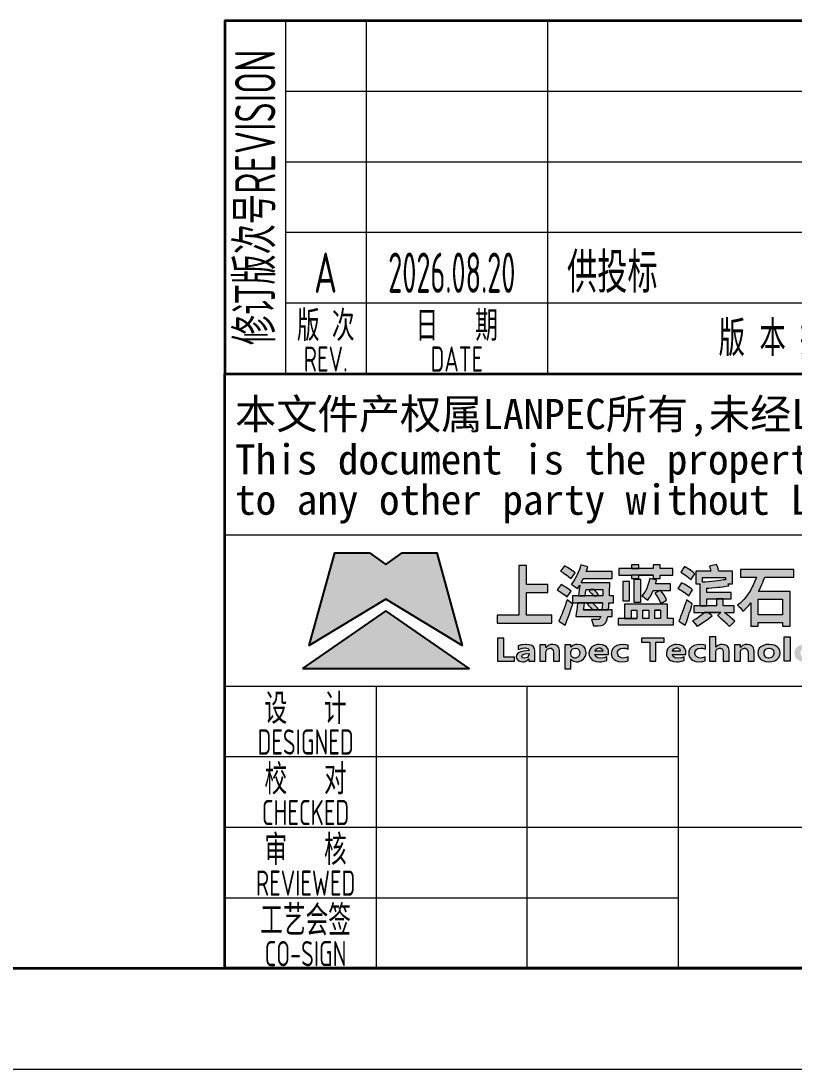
# Model space of a CAD drawing. Header units: millimetres. Extents: x 7175 to 8016, y -341 to 253.
# Drawn here: x 7806 to 7882.7, y -341 to -237 of the extents above; entities that cross this region are included whole.
import ezdxf
from ezdxf.enums import TextEntityAlignment as Align

# ---------------------------------------------------------------- set-up
doc = ezdxf.new("R2010")
doc.units = ezdxf.units.MM
for name, color, linetype, lineweight in [('1粗实线', 7, 'Continuous', 35), ('6剖面线', 6, 'Continuous', 13), ('7文本', 2, 'Continuous', 13), ('9图表', 4, 'Continuous', 13)]:
    doc.layers.add(name, color=color, linetype=linetype, lineweight=lineweight)
doc.layers.add('LOGO 1', color=7, linetype='Continuous', true_color=0x1e2380)
doc.layers.add('LOGO 2', color=7, linetype='Continuous', true_color=0x0075c2)
doc.styles.add('lanpec', font='bpec_e.shx', dxfattribs={"width": 0.75, "bigfont": 'hztxt.shx'})
doc.styles.add('黑体', font='simhei.ttf', dxfattribs={"width": 1.5})

# ---------------------------------------------------------------- blocks, each defined once
blk = doc.blocks.new('A1-零部件图-LANPEC-AUTOPRINT')
at = {"layer": '1粗实线'}
blk.add_lwpolyline([(-816, 10), (-10, 10), (-10, 584), (-816, 584)], close=True, dxfattribs=at)
at = {"layer": '9图表'}
blk.add_lwpolyline([(-841, 0), (0, 0), (0, 594), (-841, 594)], close=True, dxfattribs=at)
blk = doc.blocks.new('蓝滨LOGO')
at = {"layer": 'LOGO 1'}
h = blk.add_hatch(color=256, dxfattribs=at)
h.dxf.hatch_style = 1
h.paths.add_polyline_path([(24.36, 8.34), (22.23, 8.34), (22.23, 10.22), (21.47, 10.22), (21.47, 5.3), (19.32, 5.3), (19.32, 4.52), (24.76, 4.52), (24.76, 5.3), (22.23, 5.3), (22.23, 7.56), (24.36, 7.56)])
h = blk.add_hatch(color=256, dxfattribs=at)
h.dxf.hatch_style = 1
h.paths.add_polyline_path([(26.87, 9.68), (26.85, 9.69), (26.57, 9.88), (26.3, 10.04), (26.3, 10.04), (26.02, 10.19), (25.62, 9.67), (25.63, 9.66), (25.93, 9.48), (26.19, 9.31), (26.2, 9.3), (26.45, 9.11), (26.66, 8.93), (27.08, 9.51)])
h.paths.add_polyline_path([(26.67, 7.68), (26.47, 7.85), (26.22, 8.03), (26.21, 8.04), (25.94, 8.2), (25.67, 8.34), (25.28, 7.81), (25.55, 7.65), (25.56, 7.64), (25.82, 7.46), (26.07, 7.28), (26.26, 7.09)])
h.paths.add_polyline_path([(26.72, 6.08), (26.83, 6.39), (26.28, 6.82), (26.19, 6.56), (26.07, 6.24), (25.98, 5.98), (25.86, 5.67), (25.77, 5.45), (25.64, 5.16), (25.58, 5.01), (25.44, 4.72), (26.07, 4.3), (26.1, 4.39), (26.22, 4.69), (26.34, 5.01), (26.47, 5.33), (26.51, 5.45), (26.62, 5.77)])
h.paths.add_polyline_path([(30.73, 9.63), (28.18, 9.63), (28.27, 9.87), (28.34, 10.1), (27.65, 10.29), (27.61, 10.16), (27.5, 9.84), (27.38, 9.54), (27.24, 9.23), (27.21, 9.17), (27.05, 8.87), (26.87, 8.6), (26.69, 8.36), (26.84, 8.27), (27.01, 8.16), (27.17, 8.04), (27.3, 7.93), (27.42, 8.1), (27.52, 8.27), (27.51, 8.09), (27.47, 7.76), (27.45, 7.57), (27.42, 7.23), (28.08, 7.23), (28.11, 7.55), (28.15, 7.85), (28.65, 7.85), (28.94, 7.85), (29.83, 7.85), (29.82, 7.53), (29.81, 7.23), (29.23, 7.23), (28.89, 7.23), (28.08, 7.23), (27.42, 7.23), (26.8, 7.23), (26.8, 6.52), (27.33, 6.52), (29.77, 6.52), (29.77, 6.48), (29.75, 6.15), (29.71, 5.83), (30.37, 5.83), (30.38, 5.86), (30.4, 6.18), (30.43, 6.52), (30.89, 6.52), (30.89, 7.23), (30.47, 7.23), (30.47, 7.35), (30.49, 7.69), (30.49, 7.85), (30.51, 8.19), (30.51, 8.27), (30.51, 8.39), (30.51, 8.51), (27.67, 8.51), (27.78, 8.72), (27.88, 8.94), (30.73, 8.94)])
h.paths.add_polyline_path([(30.74, 5.83), (30.37, 5.83), (27.9, 5.83), (27.95, 6.17), (27.95, 6.19), (27.99, 6.52), (27.33, 6.52), (27.32, 6.46), (27.28, 6.13), (27.23, 5.8), (27.18, 5.49), (27.13, 5.18), (29.61, 5.18), (29.57, 5.05), (29.53, 4.97), (29.43, 4.89), (29.31, 4.87), (29.06, 4.87), (29, 4.88), (28.69, 4.89), (28.81, 4.58), (28.88, 4.26), (28.98, 4.25), (29.29, 4.25), (29.32, 4.25), (29.63, 4.27), (29.9, 4.36), (30.11, 4.57), (30.22, 4.8), (30.23, 4.84), (30.3, 5.18), (30.74, 5.18)])
h.paths.add_polyline_path([(29.1, 6.25), (29.04, 6.31), (28.8, 6.52), (28.51, 6.52), (28.29, 6.37), (28.33, 6.33), (28.56, 6.11), (28.6, 6.07), (28.81, 5.83), (29.14, 5.83), (29.34, 5.98), (29.32, 6)], flags=17)
h.paths.add_polyline_path([(29.2, 7.6), (29.17, 7.62), (28.94, 7.85), (28.65, 7.85), (28.45, 7.71), (28.68, 7.47), (28.89, 7.23), (29.23, 7.23), (29.4, 7.36)], flags=17)
h = blk.add_hatch(color=256, dxfattribs=at)
h.dxf.hatch_style = 1
h.paths.add_polyline_path([(36.77, 9.93), (35.51, 9.93), (35.52, 10.29), (34.8, 10.29), (34.8, 9.93), (33.38, 9.93), (32.66, 9.93), (31.4, 9.93), (31.4, 9.28), (32.66, 9.28), (34.8, 9.28), (34.8, 8.94), (35.52, 8.94), (35.51, 9.28), (36.77, 9.28)])
h.paths.add_polyline_path([(33.38, 10.29), (32.66, 10.29), (32.66, 9.93), (33.38, 9.93)], flags=17)
h.paths.add_polyline_path([(33.38, 9.28), (32.66, 9.28), (32.66, 8.96), (33.38, 8.96)], flags=17)
h.paths.add_polyline_path([(32.47, 8.64), (31.8, 8.64), (31.8, 6.72), (32.47, 6.72)])
h.paths.add_polyline_path([(33.59, 8.84), (32.89, 8.84), (32.89, 6.59), (33.59, 6.59)])
h.paths.add_polyline_path([(36.54, 8.41), (35.05, 8.41), (35.1, 8.6), (35.14, 8.79), (34.47, 8.93), (34.39, 8.59), (34.29, 8.28), (34.17, 7.97), (34.06, 7.73), (33.89, 7.45), (33.7, 7.21), (33.84, 7.12), (34, 7.01), (34.16, 6.89), (34.28, 6.79), (34.4, 6.95), (34.57, 7.24), (34.69, 7.47), (34.83, 7.77), (35.48, 7.77), (35.53, 7.77), (36.54, 7.77)])
h.paths.add_polyline_path([(35.9, 7.28), (35.74, 7.53), (35.53, 7.77), (35.48, 7.77), (34.98, 7.49), (35.16, 7.25), (35.32, 6.98), (35.46, 6.71), (35.56, 6.47), (36.13, 6.8), (36.06, 6.98)])
h.paths.add_polyline_path([(36.24, 6.4), (31.98, 6.4), (31.98, 4.99), (32.65, 4.99), (32.65, 5.8), (33.21, 5.8), (33.21, 4.99), (31.98, 4.99), (31.34, 4.99), (31.34, 4.34), (36.82, 4.34), (36.82, 4.99), (36.24, 4.99)])
h.paths.add_polyline_path([(34.37, 5.8), (34.37, 4.99), (33.8, 4.99), (33.8, 5.8)], flags=16)
h.paths.add_polyline_path([(34.98, 5.8), (35.53, 5.8), (35.53, 4.99), (34.98, 4.99)], flags=16)
h = blk.add_hatch(color=256, dxfattribs=at)
h.dxf.hatch_style = 1
h.paths.add_polyline_path([(38.95, 9.42), (38.73, 9.61), (38.48, 9.8), (38.46, 9.81), (38.19, 9.98), (38.19, 9.98), (37.92, 10.14), (37.56, 9.59), (37.84, 9.41), (37.86, 9.39), (38.12, 9.21), (38.13, 9.21), (38.37, 9.01), (38.56, 8.81)])
h.paths.add_polyline_path([(38.72, 7.83), (38.51, 8.01), (38.49, 8.02), (38.22, 8.2), (38.19, 8.22), (37.92, 8.37), (37.9, 8.38), (37.61, 8.52), (37.27, 7.95), (37.3, 7.94), (37.57, 7.79), (37.61, 7.77), (37.87, 7.6), (37.89, 7.59), (38.15, 7.4), (38.36, 7.21)])
h.paths.add_polyline_path([(38.61, 6.13), (38.7, 6.44), (38.13, 6.83), (38.05, 6.57), (37.94, 6.25), (37.86, 5.99), (37.74, 5.68), (37.66, 5.46), (37.54, 5.16), (37.48, 5), (37.35, 4.71), (37.98, 4.33), (38.02, 4.42), (38.14, 4.72), (38.25, 5.04), (38.36, 5.36), (38.4, 5.49), (38.51, 5.81)])
h.paths.add_polyline_path([(42.7, 9.67), (41.33, 9.67), (41.32, 9.68), (41.23, 10), (41.22, 10.03), (41.1, 10.34), (40.4, 10.16), (40.47, 9.93), (40.55, 9.67), (39.05, 9.67), (39.05, 8.41), (39.45, 8.41), (39.45, 6.24), (40.13, 6.24), (40.13, 6.92), (41.09, 6.92), (41.76, 6.92), (42.56, 6.92), (42.56, 7.57), (40.13, 7.57), (40.13, 7.98), (40.35, 8), (40.65, 8.02), (40.96, 8.04), (41.27, 8.07), (41.42, 8.09), (41.74, 8.12), (42.04, 8.17), (42.33, 8.21), (42.25, 8.41), (42.7, 8.41)])
h.paths.add_polyline_path([(39.72, 9.05), (42, 9.05), (42, 8.83), (41.81, 8.8), (41.49, 8.74), (41.23, 8.71), (40.92, 8.67), (40.63, 8.64), (40.32, 8.61), (40.02, 8.59), (39.72, 8.57)], flags=16)
h.paths.add_polyline_path([(42.84, 6.24), (41.76, 6.24), (41.76, 6.92), (41.09, 6.92), (41.09, 6.24), (40.13, 6.24), (39.45, 6.24), (38.85, 6.24), (38.85, 5.58), (39.96, 5.58), (41.53, 5.58), (41.21, 5.29), (41.27, 5.23), (41.51, 5.02), (41.6, 4.93), (41.85, 4.72), (41.92, 4.66), (42.15, 4.44), (42.17, 4.42), (42.38, 4.19), (42.92, 4.7), (42.71, 4.89), (42.69, 4.91), (42.45, 5.12), (42.42, 5.15), (42.18, 5.35), (42.14, 5.38), (41.9, 5.58), (42.84, 5.58)])
h.paths.add_polyline_path([(40.66, 5.23), (40.27, 5.58), (39.96, 5.58), (39.93, 5.56), (39.68, 5.36), (39.62, 5.31), (39.36, 5.13), (39.31, 5.09), (39.04, 4.92), (39, 4.9), (38.73, 4.74), (38.76, 4.72), (38.96, 4.47), (38.97, 4.47), (39.15, 4.2), (39.25, 4.26), (39.52, 4.43), (39.65, 4.52), (39.91, 4.69), (40.05, 4.78), (40.31, 4.96), (40.42, 5.04)])
h = blk.add_hatch(color=256, dxfattribs=at)
h.dxf.hatch_style = 1
h.paths.add_polyline_path([(45.47, 8.06), (45.6, 8.36), (45.65, 8.47), (45.77, 8.77), (45.89, 9.08), (48.77, 9.08), (48.77, 9.85), (43.49, 9.85), (43.49, 9.08), (45.06, 9.08), (45, 8.91), (44.88, 8.61), (44.74, 8.3), (44.65, 8.12), (44.5, 7.83), (44.33, 7.55), (44.21, 7.38), (44.02, 7.11), (43.81, 6.87), (43.68, 6.73), (43.45, 6.5), (43.2, 6.3), (43.33, 6.18), (43.47, 6.02), (43.61, 5.85), (43.71, 5.7), (43.85, 5.82), (44.09, 6.03), (44.31, 6.27), (44.52, 6.52), (44.52, 4.2), (45.25, 4.2), (45.25, 4.59), (47.65, 4.59), (47.65, 4.22), (48.42, 4.22), (48.42, 7.65), (45.27, 7.65), (45.33, 7.76)])
h.paths.add_polyline_path([(45.25, 6.91), (47.65, 6.91), (47.65, 5.34), (45.25, 5.34)], flags=16)
h = blk.add_hatch(color=174, dxfattribs=at)
h.dxf.hatch_style = 1
h.paths.add_polyline_path([(0, 0), (16.56, 0), (8.28, 5.75)])
h = blk.add_hatch(color=256, dxfattribs=at)
h.dxf.hatch_style = 1
h.paths.add_polyline_path([(35.09, 2.63), (35.91, 2.63), (35.91, 3.02), (33.66, 3.02), (33.66, 2.63), (34.48, 2.63), (34.48, 0.73), (35.09, 0.73)])
h.paths.add_polyline_path([(36.72, 1.41), (38.06, 1.41), (38.06, 1.62), (38.05, 1.76), (37.97, 2.01), (37.83, 2.2), (37.73, 2.27), (37.47, 2.37), (37.14, 2.4), (36.94, 2.39), (36.66, 2.31), (36.42, 2.17), (36.27, 2.01), (36.16, 1.78), (36.13, 1.53), (36.15, 1.32), (36.24, 1.1), (36.4, 0.91), (36.55, 0.8), (36.83, 0.71), (37.16, 0.69), (37.31, 0.69), (37.64, 0.73), (37.9, 0.82), (37.9, 1.16), (37.88, 1.16), (37.61, 1.06), (37.1, 1.01), (36.8, 1.2)])
h.paths.add_polyline_path([(37.19, 2.1), (37.45, 1.95), (37.51, 1.72), (36.69, 1.72), (36.87, 1.98)], flags=16)
h.paths.add_polyline_path([(39.62, 2.06), (40, 1.92), (40, 2.34), (39.82, 2.38), (39.47, 2.4), (39.17, 2.38), (38.89, 2.3), (38.65, 2.17), (38.48, 2), (38.37, 1.77), (38.34, 1.5), (38.36, 1.33), (38.45, 1.11), (38.63, 0.92), (38.79, 0.82), (39.06, 0.71), (39.38, 0.69), (39.39, 0.69), (39.73, 0.71), (39.99, 0.79), (39.99, 1.18), (39.82, 1.1), (39.43, 1.04), (39.03, 1.22), (38.92, 1.64), (39.16, 1.97)])
h.paths.add_polyline_path([(40.42, 0.73), (41.02, 0.73), (41.02, 1.66), (41.02, 1.9), (41.46, 2.06), (41.69, 1.92), (41.76, 1.66), (41.76, 0.73), (42.36, 0.73), (42.36, 1.85), (42.29, 2.09), (42.15, 2.27), (41.94, 2.37), (41.66, 2.4), (41.5, 2.39), (41.24, 2.3), (41.02, 2.11), (41.02, 3.16), (40.42, 3.16)])
h.paths.add_polyline_path([(42.88, 0.73), (43.47, 0.73), (43.47, 1.66), (43.47, 1.9), (43.94, 2.07), (44.16, 1.9), (44.23, 1.64), (44.23, 0.73), (44.83, 0.73), (44.83, 1.73), (44.81, 1.84), (44.76, 2.09), (44.62, 2.27), (44.42, 2.37), (44.14, 2.4), (43.94, 2.39), (43.68, 2.29), (43.47, 2.11), (43.47, 2.37), (42.88, 2.37)])
h.paths.add_polyline_path([(45.35, 2.02), (45.24, 1.81), (45.21, 1.54), (45.23, 1.33), (45.33, 1.1), (45.5, 0.92), (45.69, 0.8), (45.96, 0.71), (46.3, 0.69), (46.58, 0.7), (46.88, 0.79), (47.11, 0.93), (47.26, 1.09), (47.37, 1.3), (47.41, 1.57), (47.38, 1.76), (47.29, 2), (47.11, 2.18), (46.93, 2.29), (46.66, 2.38), (46.32, 2.4), (46.04, 2.39), (45.75, 2.31), (45.51, 2.18)])
h.paths.add_polyline_path([(45.98, 1.95), (46.33, 2.05), (46.73, 1.94), (46.83, 1.35), (46.57, 1.11), (46.12, 1.01), (45.86, 1.29), (45.8, 1.66)], flags=16)
h.paths.add_polyline_path([(48.42, 3.16), (47.82, 3.16), (47.82, 0.73), (48.42, 0.73)])
h.paths.add_polyline_path([(49.13, 0.92), (49.31, 0.8), (49.59, 0.71), (49.92, 0.69), (50.21, 0.7), (50.49, 0.79), (50.73, 0.93), (50.88, 1.09), (50.99, 1.3), (51.02, 1.57), (51, 1.76), (50.91, 2), (50.73, 2.18), (50.56, 2.29), (50.28, 2.38), (49.95, 2.4), (49.66, 2.39), (49.37, 2.31), (49.13, 2.18), (48.98, 2.02), (48.87, 1.81), (48.83, 1.54), (48.85, 1.33), (48.95, 1.1)])
h.paths.add_polyline_path([(49.49, 1.29), (49.42, 1.63), (49.59, 1.95), (49.95, 2.05), (50.35, 1.94), (50.45, 1.35), (50.19, 1.11), (49.74, 1.01)], flags=16)
h.paths.add_polyline_path([(53.43, 0.91), (53.43, 2.37), (52.84, 2.37), (52.84, 2.17), (52.83, 2.17), (52.79, 2.21), (52.57, 2.36), (52.26, 2.4), (52.09, 2.4), (51.81, 2.33), (51.59, 2.17), (51.45, 2), (51.36, 1.77), (51.33, 1.5), (51.34, 1.35), (51.42, 1.11), (51.56, 0.91), (51.62, 0.86), (51.87, 0.73), (52.18, 0.69), (52.35, 0.7), (52.62, 0.79), (52.83, 0.96), (52.86, 0.96), (52.78, 0.52), (52.46, 0.35), (52.13, 0.31), (51.51, 0.4), (51.51, 0.05), (51.54, 0.04), (51.82, -0.02), (52.17, -0.04), (52.27, -0.04), (52.6, -0.01), (52.88, 0.07), (53.11, 0.21), (53.13, 0.23), (53.3, 0.41), (53.4, 0.64)])
h.paths.add_polyline_path([(52.35, 1.04), (52.01, 1.2), (51.91, 1.63), (52.08, 1.95), (52.44, 2.05), (52.75, 1.92), (52.88, 1.51), (52.7, 1.14)], flags=16)
h.paths.add_polyline_path([(53.96, 0.73), (54.56, 0.73), (54.56, 2.37), (53.96, 2.37)])
h.paths.add_polyline_path([(54.27, 3.15), (54.02, 3.08), (53.92, 2.9), (54.02, 2.72), (54.27, 2.64), (54.52, 2.72), (54.62, 2.9), (54.52, 3.08)])
h.paths.add_polyline_path([(55.56, 1.41), (56.92, 1.41), (56.92, 1.62), (56.9, 1.76), (56.83, 2.01), (56.67, 2.2), (56.58, 2.27), (56.32, 2.37), (55.99, 2.4), (55.79, 2.39), (55.51, 2.31), (55.26, 2.17), (55.12, 2.01), (55.01, 1.78), (54.98, 1.53), (54.99, 1.32), (55.08, 1.1), (55.25, 0.91), (55.41, 0.8), (55.68, 0.71), (56, 0.69), (56.16, 0.69), (56.48, 0.73), (56.74, 0.82), (56.74, 1.16), (56.45, 1.06), (55.95, 1.01), (55.64, 1.2)])
h.paths.add_polyline_path([(55.71, 1.98), (56.04, 2.1), (56.3, 1.95), (56.36, 1.72), (55.55, 1.72)], flags=16)
h.paths.add_polyline_path([(58.55, 0.83), (58.73, 0.98), (58.81, 1.22), (58.73, 1.45), (58.52, 1.62), (58.43, 1.65), (58.1, 1.75), (57.76, 1.84), (57.93, 2.03), (58.25, 2.1), (58.68, 1.96), (58.68, 2.34), (58.46, 2.38), (58.14, 2.4), (58.08, 2.4), (57.76, 2.37), (57.5, 2.27), (57.32, 2.12), (57.25, 1.9), (57.26, 1.78), (57.4, 1.58), (57.58, 1.47), (58.06, 1.32), (58.31, 1.1), (57.85, 1.02), (57.25, 1.09), (57.25, 0.77), (57.55, 0.7), (57.87, 0.69), (57.97, 0.69), (58.29, 0.73)])
h = blk.add_hatch(color=256, dxfattribs=at)
h.dxf.hatch_style = 1
h.paths.add_polyline_path([(19.98, 1.13), (19.98, 3.02), (19.37, 3.02), (19.37, 0.73), (21.05, 0.73), (21.05, 1.13)])
h.paths.add_polyline_path([(23.07, 1.72), (23.03, 1.95), (22.93, 2.16), (22.76, 2.29), (22.52, 2.38), (22.2, 2.4), (22.13, 2.4), (21.81, 2.37), (21.72, 2.36), (21.43, 2.27), (21.43, 1.9), (21.54, 1.95), (21.83, 2.04), (22.15, 2.08), (22.41, 2), (22.5, 1.8), (21.94, 1.73), (21.68, 1.68), (21.43, 1.57), (21.29, 1.4), (21.23, 1.18), (21.25, 1.02), (21.41, 0.82), (21.56, 0.74), (21.87, 0.69), (22.02, 0.69), (22.29, 0.78), (22.49, 0.96), (22.49, 0.73), (23.07, 0.73)])
h.paths.add_polyline_path([(22.5, 1.51), (22.5, 1.38), (22.38, 1.13), (22.08, 1.03), (21.86, 1.09), (21.78, 1.23), (21.84, 1.37), (22.11, 1.47)], flags=16)
h.paths.add_polyline_path([(24.3, 1.94), (24.64, 2.07), (24.87, 1.9), (24.93, 1.64), (24.93, 0.73), (25.52, 0.73), (25.52, 1.84), (25.46, 2.09), (25.33, 2.27), (25.12, 2.37), (24.85, 2.4), (24.64, 2.39), (24.39, 2.29), (24.17, 2.1), (24.17, 2.37), (23.57, 2.37), (23.57, 0.73), (24.17, 0.73), (24.17, 1.7)])
h.paths.add_polyline_path([(26.64, 2.37), (26.04, 2.37), (26.04, -0.03), (26.64, -0.03), (26.64, 0.94), (26.68, 0.88), (26.91, 0.74), (27.21, 0.69), (27.37, 0.69), (27.65, 0.77), (27.89, 0.94), (28.01, 1.1), (28.12, 1.32), (28.15, 1.59), (28.14, 1.75), (28.06, 2), (27.92, 2.19), (27.87, 2.24), (27.62, 2.37), (27.32, 2.4), (27.12, 2.39), (26.85, 2.3), (26.64, 2.11)])
h.paths.add_polyline_path([(26.78, 1.96), (27.09, 2.04), (27.32, 2), (27.47, 1.85), (27.53, 1.59), (27.51, 1.4), (27.38, 1.14), (27.03, 1.04), (26.72, 1.18), (26.63, 1.46), (26.63, 1.67)], flags=16)
h.paths.add_polyline_path([(29.04, 1.41), (30.39, 1.41), (30.39, 1.62), (30.38, 1.76), (30.3, 2.01), (30.14, 2.2), (30.05, 2.27), (29.78, 2.37), (29.47, 2.4), (29.25, 2.39), (28.97, 2.31), (28.74, 2.17), (28.59, 2.01), (28.49, 1.78), (28.44, 1.53), (28.46, 1.32), (28.55, 1.1), (28.72, 0.91), (28.87, 0.8), (29.14, 0.71), (29.48, 0.69), (29.64, 0.69), (29.95, 0.73), (30.21, 0.82), (30.21, 1.16), (29.93, 1.06), (29.61, 1.03), (29.32, 1.07), (29.12, 1.2)])
h.paths.add_polyline_path([(29.19, 1.98), (29.51, 2.1), (29.76, 1.95), (29.83, 1.72), (29.02, 1.72)], flags=16)
h.paths.add_polyline_path([(31.26, 1.54), (31.29, 1.71), (31.43, 1.91), (31.56, 1.99), (31.87, 2.04), (32.04, 2.02), (32.32, 1.92), (32.32, 2.34), (32.15, 2.38), (31.8, 2.4), (31.48, 2.38), (31.2, 2.3), (30.97, 2.17), (30.8, 2), (30.7, 1.77), (30.66, 1.5), (30.67, 1.33), (30.76, 1.11), (30.94, 0.92), (31.11, 0.82), (31.38, 0.71), (31.71, 0.69), (32.06, 0.71), (32.32, 0.79), (32.32, 1.18), (32.15, 1.1), (31.85, 1.05), (31.68, 1.07), (31.42, 1.19), (31.33, 1.29)])
at = {"layer": 'LOGO 2'}
h = blk.add_hatch(color=152, dxfattribs=at)
h.dxf.hatch_style = 1
h.paths.add_polyline_path([(8.28, 6.9), (15.87, 2.3), (13.34, 11.5), (9.89, 11.5), (8.28, 10.35), (6.67, 11.5), (3.22, 11.5), (0.69, 2.3)])
at = {"color": 164, "lineweight": 0}
for points in [[(22.23, 10.22), (21.47, 10.22), (21.47, 5.3), (19.32, 5.3), (19.32, 4.52), (24.76, 4.52), (24.76, 5.3), (22.23, 5.3), (22.23, 7.56), (24.36, 7.56), (24.36, 8.34), (22.23, 8.34)], [(26.02, 10.19), (25.62, 9.67), (25.63, 9.66), (25.9, 9.5), (25.93, 9.48), (26.19, 9.31), (26.2, 9.3), (26.45, 9.11), (26.66, 8.93), (27.08, 9.51), (26.87, 9.68), (26.85, 9.69), (26.59, 9.87), (26.57, 9.88), (26.3, 10.04), (26.3, 10.04)], [(33.38, 10.29), (32.66, 10.29), (32.66, 9.93), (33.38, 9.93)], [(37.92, 10.14), (37.56, 9.59), (37.57, 9.58), (37.84, 9.41), (37.86, 9.39), (38.12, 9.21), (38.13, 9.21), (38.37, 9.01), (38.56, 8.81), (38.95, 9.42), (38.74, 9.6), (38.73, 9.61), (38.48, 9.8), (38.46, 9.81), (38.19, 9.98), (38.19, 9.98)], [(25.67, 8.34), (25.28, 7.81), (25.55, 7.65), (25.56, 7.64), (25.82, 7.46), (26.07, 7.28), (26.26, 7.09), (26.67, 7.68), (26.47, 7.85), (26.22, 8.03), (26.21, 8.04), (25.94, 8.2)], [(32.47, 8.64), (31.8, 8.64), (31.8, 6.72), (32.47, 6.72)], [(32.66, 9.28), (32.66, 8.96), (33.38, 8.96), (33.38, 9.28), (34.8, 9.28)], [(33.59, 8.84), (32.89, 8.84), (32.89, 6.59), (33.59, 6.59)], [(34.47, 8.93), (34.47, 8.92), (34.39, 8.59), (34.29, 8.28), (34.17, 7.97), (34.06, 7.73), (33.89, 7.45), (33.7, 7.21), (33.84, 7.12), (34, 7.01), (34.16, 6.89), (34.28, 6.79), (34.4, 6.95), (34.57, 7.24), (34.69, 7.47), (34.83, 7.77), (35.48, 7.77), (35.53, 7.77), (36.54, 7.77), (36.54, 8.41), (35.05, 8.41), (35.1, 8.6), (35.14, 8.79)], [(37.61, 8.52), (37.27, 7.95), (37.3, 7.94), (37.57, 7.79), (37.61, 7.77), (37.87, 7.6), (37.89, 7.59), (38.15, 7.4), (38.36, 7.21), (38.72, 7.83), (38.51, 8.01), (38.49, 8.02), (38.22, 8.2), (38.19, 8.22), (37.92, 8.37), (37.9, 8.38)], [(28.94, 7.85), (28.65, 7.85), (28.45, 7.71), (28.46, 7.7), (28.68, 7.47), (28.89, 7.23), (29.23, 7.23), (29.4, 7.36), (29.2, 7.6), (29.17, 7.62)], [(35.53, 7.77), (35.48, 7.77), (34.98, 7.49), (35.16, 7.25), (35.32, 6.98), (35.46, 6.71), (35.56, 6.47), (36.13, 6.8), (36.06, 6.98), (35.9, 7.28), (35.74, 7.53)], [(26.28, 6.82), (26.19, 6.56), (26.07, 6.24), (25.98, 5.98), (25.86, 5.67), (25.77, 5.45), (25.64, 5.16), (25.58, 5.01), (25.44, 4.72), (26.07, 4.3), (26.1, 4.39), (26.22, 4.69), (26.34, 5.01), (26.47, 5.33), (26.51, 5.45), (26.62, 5.77), (26.72, 6.08), (26.83, 6.39)], [(28.8, 6.52), (28.51, 6.52), (28.29, 6.37), (28.33, 6.33), (28.56, 6.11), (28.6, 6.07), (28.81, 5.83), (29.14, 5.83), (29.34, 5.98), (29.32, 6), (29.1, 6.25), (29.04, 6.31)], [(38.13, 6.83), (38.05, 6.57), (37.94, 6.25), (37.86, 5.99), (37.74, 5.68), (37.66, 5.46), (37.54, 5.16), (37.48, 5), (37.35, 4.71), (37.98, 4.33), (38.02, 4.42), (38.14, 4.72), (38.25, 5.04), (38.36, 5.36), (38.4, 5.49), (38.51, 5.81), (38.61, 6.13), (38.7, 6.44)], [(41.76, 6.92), (41.09, 6.92), (41.09, 6.24), (40.13, 6.24), (39.45, 6.24), (38.85, 6.24), (38.85, 5.58), (39.96, 5.58), (41.53, 5.58), (41.21, 5.29), (41.27, 5.23), (41.51, 5.02), (41.6, 4.93), (41.85, 4.72), (41.92, 4.66), (42.15, 4.44), (42.17, 4.42), (42.38, 4.19), (42.92, 4.7), (42.71, 4.89), (42.69, 4.91), (42.45, 5.12), (42.42, 5.15), (42.18, 5.35), (42.14, 5.38), (41.9, 5.58), (42.84, 5.58), (42.84, 6.24), (41.76, 6.24)], [(39.96, 5.58), (39.93, 5.56), (39.68, 5.36), (39.62, 5.31), (39.36, 5.13), (39.31, 5.09), (39.04, 4.92), (39, 4.9), (38.73, 4.74), (38.76, 4.72), (38.96, 4.47), (38.97, 4.47), (39.15, 4.2), (39.25, 4.26), (39.52, 4.43), (39.65, 4.52), (39.91, 4.69), (40.05, 4.78), (40.31, 4.96), (40.42, 5.04), (40.66, 5.23), (40.27, 5.58), (41.53, 5.58)]]:
    blk.add_lwpolyline(points, close=True, dxfattribs=at)
for points in [[(27.65, 10.29), (27.61, 10.16), (27.5, 9.84), (27.38, 9.54), (27.24, 9.23), (27.21, 9.17), (27.05, 8.87), (26.87, 8.6), (26.69, 8.36), (26.84, 8.27)], [(29.83, 7.85), (29.82, 7.53), (29.81, 7.23), (29.23, 7.23), (28.89, 7.23), (28.08, 7.23), (27.42, 7.23), (26.8, 7.23), (26.8, 6.52), (27.33, 6.52), (29.77, 6.52), (29.77, 6.48), (29.75, 6.15), (29.71, 5.83), (29.14, 5.83), (28.81, 5.83), (27.9, 5.83), (30.37, 5.83), (30.38, 5.86), (30.4, 6.18), (30.43, 6.52), (30.89, 6.52), (30.89, 7.23), (30.47, 7.23), (30.47, 7.35), (30.49, 7.69), (30.49, 7.85), (30.51, 8.19), (30.51, 8.27), (30.51, 8.39), (30.51, 8.51), (27.67, 8.51), (27.78, 8.72), (27.88, 8.94), (30.73, 8.94), (30.73, 9.63), (28.18, 9.63), (28.27, 9.87), (28.34, 10.1), (27.65, 10.29)], [(35.52, 10.29), (34.8, 10.29), (34.8, 9.93), (33.38, 9.93), (32.66, 9.93), (31.4, 9.93), (31.4, 9.28), (32.66, 9.28)], [(33.38, 9.28), (34.8, 9.28), (34.8, 8.94), (35.52, 8.94), (35.51, 9.28), (36.77, 9.28), (36.77, 9.93), (35.51, 9.93), (35.52, 10.29)], [(41.1, 10.34), (40.4, 10.16), (40.47, 9.93), (40.55, 9.67), (39.05, 9.67), (39.05, 8.41)], [(39.05, 8.41), (39.45, 8.41), (39.45, 6.24), (40.13, 6.24), (40.13, 6.92), (41.09, 6.92), (41.76, 6.92), (42.56, 6.92), (42.56, 7.57), (40.13, 7.57), (40.13, 7.98), (40.35, 8), (40.65, 8.02), (40.96, 8.04), (41.27, 8.07), (41.42, 8.09), (41.74, 8.12), (42.04, 8.17), (42.33, 8.21), (42.25, 8.41), (42.7, 8.41), (42.7, 9.67)], [(42.7, 9.67), (41.33, 9.67), (41.32, 9.68), (41.23, 10), (41.22, 10.03), (41.1, 10.34)], [(48.77, 9.85), (43.49, 9.85), (43.49, 9.08), (45.06, 9.08), (45, 8.91), (44.88, 8.61), (44.74, 8.3), (44.65, 8.12), (44.5, 7.83), (44.33, 7.55), (44.21, 7.38), (44.02, 7.11)], [(47.65, 4.59), (47.65, 4.22), (48.42, 4.22), (48.42, 7.65), (45.27, 7.65), (45.33, 7.76), (45.47, 8.06), (45.6, 8.36), (45.65, 8.47), (45.77, 8.77), (45.89, 9.08), (48.77, 9.08), (48.77, 9.85)], [(42, 9.05), (42, 8.83), (41.81, 8.8), (41.49, 8.74), (41.23, 8.71), (40.92, 8.67), (40.63, 8.64), (40.32, 8.61), (40.02, 8.59), (39.72, 8.57)], [(39.72, 8.57), (39.72, 9.05), (42, 9.05)], [(26.84, 8.27), (27.01, 8.16), (27.17, 8.04), (27.3, 7.93), (27.42, 8.1), (27.52, 8.27)], [(27.51, 8.09), (27.47, 7.76), (27.45, 7.57), (27.42, 7.23), (28.08, 7.23), (28.11, 7.55), (28.15, 7.85), (28.65, 7.85), (28.94, 7.85), (29.83, 7.85)], [(27.52, 8.27), (27.51, 8.09)], [(27.33, 6.52), (27.32, 6.46), (27.28, 6.13), (27.23, 5.8), (27.18, 5.49), (27.13, 5.18), (29.61, 5.18), (29.57, 5.05), (29.53, 4.97), (29.43, 4.89), (29.31, 4.87)], [(30.23, 4.84), (30.3, 5.18), (30.74, 5.18), (30.74, 5.83), (30.37, 5.83), (27.9, 5.83), (27.9, 5.84), (27.95, 6.17), (27.95, 6.19), (27.99, 6.52), (28.51, 6.52), (28.8, 6.52), (29.77, 6.52), (27.33, 6.52)], [(33.21, 4.99), (31.98, 4.99), (31.34, 4.99), (31.34, 4.34), (36.82, 4.34), (36.82, 4.99), (36.24, 4.99), (36.24, 6.4)], [(33.21, 4.99), (31.98, 4.99), (31.34, 4.99), (31.34, 4.34), (36.82, 4.34), (36.82, 4.99), (36.24, 4.99), (36.24, 6.4)], [(36.24, 6.4), (31.98, 6.4), (31.98, 4.99), (32.65, 4.99), (32.65, 5.8), (33.21, 5.8)], [(43.68, 6.73), (43.45, 6.5), (43.2, 6.3), (43.33, 6.18), (43.47, 6.02), (43.61, 5.85), (43.71, 5.7), (43.85, 5.82), (44.09, 6.03), (44.31, 6.27), (44.52, 6.52)], [(44.02, 7.11), (43.81, 6.87), (43.68, 6.73)], [(44.52, 6.52), (44.52, 4.2), (45.25, 4.2), (45.25, 4.59), (47.65, 4.59)], [(45.25, 5.34), (45.25, 6.91), (47.65, 6.91)], [(47.65, 6.91), (47.65, 5.34), (45.25, 5.34)], [(33.21, 5.8), (33.21, 4.99), (32.65, 4.99), (31.98, 4.99), (33.21, 4.99)], [(33.21, 5.8), (33.21, 4.99), (32.65, 4.99), (31.98, 4.99), (33.21, 4.99)], [(33.8, 4.99), (33.8, 5.8)], [(33.8, 4.99), (33.8, 5.8)], [(33.8, 5.8), (34.37, 5.8)], [(34.37, 5.8), (34.37, 4.99)], [(34.98, 4.99), (34.98, 5.8), (35.53, 5.8), (34.98, 5.8)], [(34.98, 5.8), (35.53, 5.8), (35.53, 4.99), (34.98, 4.99)], [(34.98, 5.8), (35.53, 5.8), (35.53, 4.99), (34.98, 4.99)], [(29.31, 4.87), (29.06, 4.87), (29, 4.88), (28.69, 4.89)], [(28.69, 4.89), (28.7, 4.89), (28.81, 4.58), (28.88, 4.26), (28.98, 4.25), (29.29, 4.25), (29.32, 4.25), (29.63, 4.27), (29.9, 4.36), (30.11, 4.57), (30.22, 4.8), (30.23, 4.84)], [(34.37, 4.99), (33.8, 4.99)], [(34.37, 4.99), (33.8, 4.99)]]:
    blk.add_lwpolyline(points, dxfattribs=at)
at = {"layer": 'LOGO 1'}
blk.add_line((0, 0), (16.56, 0), dxfattribs=at)
blk.add_lwpolyline([(0, 0), (16.56, 0), (8.28, 5.75)], close=True, dxfattribs=at)
at = {"layer": 'LOGO 1', "color": 164, "lineweight": 0}
for points in [[(41.02, 3.16), (40.42, 3.16), (40.42, 0.73), (41.02, 0.73), (41.02, 1.66), (41.02, 1.72), (41.13, 1.93), (41.14, 1.94), (41.41, 2.04)], [(41.02, 2.12), (41.02, 3.16)], [(22.2, 2.4), (22.13, 2.4), (21.81, 2.37), (21.72, 2.36), (21.43, 2.27), (21.43, 1.9), (21.54, 1.95), (21.83, 2.04), (22.12, 2.08)], [(22.93, 2.16), (22.76, 2.29), (22.52, 2.38), (22.2, 2.4)], [(22.49, 0.96), (22.49, 0.73), (23.07, 0.73), (23.07, 1.72), (23.03, 1.95), (22.93, 2.16)], [(22.49, 0.96), (22.49, 0.73), (23.07, 0.73), (23.07, 1.72), (23.03, 1.95), (22.93, 2.16)], [(24.17, 2.37), (23.57, 2.37), (23.57, 0.73), (24.17, 0.73), (24.17, 1.66), (24.18, 1.72), (24.3, 1.93), (24.31, 1.94), (24.58, 2.04)], [(24.85, 2.4), (24.64, 2.39), (24.39, 2.29), (24.18, 2.11), (24.17, 2.11)], [(24.17, 2.11), (24.17, 2.37)], [(24.58, 2.04), (24.69, 2.03), (24.87, 1.9), (24.93, 1.64), (24.93, 0.73), (25.52, 0.73), (25.52, 1.73), (25.52, 1.84), (25.46, 2.09)], [(24.58, 2.04), (24.69, 2.03), (24.87, 1.9), (24.93, 1.64), (24.93, 0.73), (25.52, 0.73), (25.52, 1.73), (25.52, 1.84), (25.46, 2.09)], [(25.46, 2.09), (25.33, 2.27), (25.12, 2.37), (24.85, 2.4)], [(26.64, 2.37), (26.04, 2.37), (26.04, -0.03), (26.64, -0.03), (26.64, 0.93), (26.65, 0.93)], [(27.32, 2.4), (27.12, 2.39), (26.85, 2.3), (26.65, 2.12), (26.64, 2.12)], [(26.64, 2.12), (26.64, 2.37)], [(27.89, 0.94), (28.01, 1.1), (28.12, 1.32), (28.15, 1.59), (28.14, 1.75), (28.06, 2), (27.92, 2.19), (27.87, 2.24), (27.62, 2.37), (27.32, 2.4)], [(28.74, 2.17), (28.59, 2.01), (28.49, 1.78), (28.44, 1.53), (28.46, 1.32), (28.55, 1.1), (28.72, 0.91)], [(29.47, 2.4), (29.25, 2.39), (28.97, 2.31), (28.74, 2.17)], [(30.39, 1.62), (30.38, 1.76), (30.3, 2.01), (30.14, 2.2), (30.05, 2.27), (29.78, 2.37), (29.47, 2.4)], [(30.97, 2.17), (30.8, 2), (30.7, 1.77), (30.66, 1.5), (30.67, 1.33), (30.76, 1.11), (30.94, 0.92)], [(31.8, 2.4), (31.48, 2.38), (31.2, 2.3), (30.97, 2.17)], [(31.87, 2.04), (32.04, 2.02), (32.32, 1.92), (32.32, 2.34), (32.15, 2.38), (31.8, 2.4)], [(36.42, 2.17), (36.27, 2.01), (36.16, 1.78), (36.13, 1.53), (36.15, 1.32), (36.24, 1.1), (36.4, 0.91)], [(37.14, 2.4), (36.94, 2.39), (36.66, 2.31), (36.42, 2.17)], [(38.06, 1.62), (38.05, 1.76), (37.97, 2.01), (37.83, 2.2), (37.73, 2.27), (37.47, 2.37), (37.14, 2.4)], [(38.65, 2.17), (38.48, 2), (38.37, 1.77), (38.34, 1.5), (38.36, 1.33), (38.45, 1.11), (38.63, 0.92)], [(39.47, 2.4), (39.17, 2.38), (38.89, 2.3), (38.65, 2.17)], [(39.55, 2.04), (39.72, 2.02), (40, 1.92), (40, 2.34), (39.82, 2.38), (39.47, 2.4)], [(41.66, 2.4), (41.5, 2.39), (41.24, 2.3), (41.03, 2.12), (41.02, 2.12)], [(41.41, 2.04), (41.51, 2.03), (41.69, 1.92), (41.76, 1.66), (41.76, 0.73), (42.36, 0.73), (42.36, 1.74), (42.36, 1.85), (42.29, 2.09)], [(41.41, 2.04), (41.51, 2.03), (41.69, 1.92), (41.76, 1.66), (41.76, 0.73), (42.36, 0.73), (42.36, 1.74), (42.36, 1.85), (42.29, 2.09)], [(42.29, 2.09), (42.15, 2.27), (41.94, 2.37), (41.66, 2.4)], [(43.47, 2.37), (42.88, 2.37), (42.88, 0.73), (43.47, 0.73), (43.47, 1.66), (43.47, 1.72), (43.59, 1.93), (43.6, 1.94), (43.87, 2.04)], [(44.14, 2.4), (43.94, 2.39), (43.68, 2.29), (43.47, 2.11), (43.47, 2.11)], [(43.47, 2.11), (43.47, 2.37)], [(43.87, 2.04), (43.99, 2.03), (44.16, 1.9), (44.23, 1.64), (44.23, 0.73), (44.83, 0.73), (44.83, 1.73), (44.81, 1.84), (44.76, 2.09)], [(43.87, 2.04), (43.99, 2.03), (44.16, 1.9), (44.23, 1.64), (44.23, 0.73), (44.83, 0.73), (44.83, 1.73), (44.81, 1.84), (44.76, 2.09)], [(44.76, 2.09), (44.62, 2.27), (44.42, 2.37), (44.14, 2.4)], [(45.51, 2.18), (45.35, 2.02), (45.24, 1.81), (45.21, 1.54), (45.23, 1.33), (45.33, 1.1), (45.5, 0.92), (45.69, 0.8), (45.96, 0.71), (46.3, 0.69), (46.58, 0.7), (46.88, 0.79), (47.11, 0.93)], [(46.32, 2.4), (46.04, 2.39), (45.75, 2.31), (45.51, 2.18)], [(47.11, 0.93), (47.26, 1.09), (47.37, 1.3), (47.41, 1.57), (47.38, 1.76), (47.29, 2), (47.11, 2.18), (46.93, 2.29), (46.66, 2.38), (46.32, 2.4)], [(21.43, 1.57), (21.29, 1.4), (21.23, 1.18), (21.25, 1.02)], [(22.12, 2.08), (22.15, 2.08), (22.41, 2), (22.5, 1.8), (21.94, 1.73), (21.68, 1.68), (21.43, 1.57)], [(22.12, 2.08), (22.15, 2.08), (22.41, 2), (22.5, 1.8), (21.94, 1.73), (21.68, 1.68), (21.43, 1.57)], [(22.08, 1.03), (21.86, 1.09), (21.78, 1.23), (21.84, 1.37), (22.11, 1.47), (22.5, 1.51)], [(22.5, 1.51), (22.5, 1.39), (22.49, 1.36), (22.38, 1.13), (22.36, 1.12), (22.08, 1.03)], [(22.5, 1.51), (22.5, 1.39), (22.49, 1.36), (22.38, 1.13), (22.36, 1.12), (22.08, 1.03)], [(27.06, 1.05), (27.01, 1.05), (26.75, 1.16), (26.71, 1.21), (26.63, 1.46), (26.63, 1.59), (26.64, 1.69), (26.76, 1.92), (26.81, 1.96), (27.09, 2.04)], [(27.09, 2.04), (27.32, 2), (27.47, 1.85), (27.53, 1.59), (27.51, 1.4), (27.41, 1.2), (27.34, 1.13), (27.06, 1.05)], [(28.72, 0.91), (28.87, 0.8), (29.14, 0.71), (29.48, 0.69), (29.64, 0.69), (29.95, 0.73), (30.21, 0.82), (30.21, 1.16)], [(29.04, 1.72), (29.05, 1.76), (29.19, 1.98), (29.19, 1.98), (29.46, 2.08)], [(29.46, 2.08), (29.57, 2.07), (29.76, 1.95), (29.83, 1.72), (29.04, 1.72)], [(29.61, 1.03), (29.32, 1.07), (29.12, 1.2), (29.04, 1.41), (30.39, 1.41), (30.39, 1.62)], [(30.21, 1.16), (30.21, 1.16), (29.93, 1.06), (29.61, 1.03)], [(30.94, 0.92), (31.11, 0.82), (31.38, 0.71), (31.71, 0.69), (31.71, 0.69), (32.06, 0.71), (32.32, 0.79), (32.32, 1.18)], [(31.85, 1.05), (31.68, 1.07), (31.42, 1.19), (31.33, 1.29), (31.26, 1.54), (31.29, 1.71), (31.43, 1.91), (31.56, 1.99), (31.87, 2.04)], [(32.32, 1.18), (32.15, 1.1), (31.85, 1.05)], [(36.4, 0.91), (36.55, 0.8), (36.83, 0.71), (37.16, 0.69), (37.31, 0.69), (37.64, 0.73), (37.9, 0.82), (37.9, 1.16)], [(36.71, 1.72), (36.72, 1.76), (36.87, 1.98), (36.87, 1.98), (37.14, 2.08)], [(37.14, 2.08), (37.24, 2.07), (37.45, 1.95), (37.51, 1.72), (36.71, 1.72)], [(37.3, 1.03), (36.99, 1.07), (36.8, 1.2), (36.72, 1.41), (38.06, 1.41), (38.06, 1.62)], [(37.9, 1.16), (37.88, 1.16), (37.61, 1.06), (37.3, 1.03)], [(38.63, 0.92), (38.79, 0.82), (39.06, 0.71), (39.38, 0.69), (39.39, 0.69), (39.73, 0.71), (39.99, 0.79), (39.99, 1.18)], [(39.53, 1.05), (39.35, 1.07), (39.1, 1.19), (39.01, 1.29), (38.94, 1.54), (38.97, 1.71), (39.11, 1.91), (39.25, 1.99), (39.55, 2.04)], [(39.99, 1.18), (39.82, 1.1), (39.53, 1.05)], [(46.31, 1.05), (46.26, 1.05), (46.02, 1.12), (45.86, 1.29), (45.82, 1.55), (45.83, 1.71), (45.95, 1.91), (46.02, 1.96), (46.31, 2.04)], [(46.31, 2.04), (46.35, 2.04), (46.59, 1.98), (46.75, 1.82), (46.8, 1.56), (46.8, 1.5), (46.73, 1.26), (46.57, 1.11), (46.31, 1.05)], [(21.25, 1.02), (21.41, 0.82), (21.56, 0.74), (21.87, 0.69), (22.02, 0.69), (22.29, 0.78), (22.49, 0.96), (22.49, 0.96)], [(26.65, 0.93), (26.68, 0.88), (26.91, 0.74), (27.21, 0.69), (27.37, 0.69), (27.65, 0.77), (27.89, 0.94)], [(26.65, 0.93), (26.68, 0.88), (26.91, 0.74), (27.21, 0.69), (27.37, 0.69), (27.65, 0.77), (27.89, 0.94)]]:
    blk.add_lwpolyline(points, dxfattribs=at)
for points in [[(47.82, 0.73), (47.82, 3.16), (48.42, 3.16), (48.42, 0.73), (47.82, 0.73)], [(19.98, 3.02), (19.37, 3.02), (19.37, 0.73), (21.05, 0.73), (21.05, 1.13), (19.98, 1.13)], [(35.91, 3.02), (33.66, 3.02), (33.66, 2.63), (34.48, 2.63), (34.48, 0.73), (35.09, 0.73), (35.09, 2.63), (35.91, 2.63)]]:
    blk.add_lwpolyline(points, close=True, dxfattribs=at)
at = {"layer": 'LOGO 2'}
blk.add_lwpolyline([(8.28, 6.9), (0.69, 2.3), (3.22, 11.5), (6.67, 11.5), (8.28, 10.35), (9.89, 11.5), (13.34, 11.5), (15.87, 2.3)], close=True, dxfattribs=at)

msp = doc.modelspace()

# ---------------------------------------------------------------- linework, layer by layer
at = {"layer": '1粗实线'}
for points in [[(8006.27, -236.96), (7826.27, -236.96), (7826.27, -271.96), (8006.27, -271.96)], [(7826.27, -271.96), (8006.27, -271.96), (8006.27, -330.96), (7826.27, -330.96)]]:
    msp.add_lwpolyline(points, close=True, dxfattribs=at)
at = {"layer": '9图表'}
for p, q in [((7832.27, -236.96), (7832.27, -271.96)), ((8006.27, -236.96), (7832.27, -236.96)), ((7840.27, -236.96), (7840.27, -271.96)), ((7858.27, -236.96), (7858.27, -271.96)), ((8006.27, -243.96), (7832.27, -243.96)), ((8006.27, -250.96), (7832.27, -250.96)), ((8006.27, -257.96), (7832.27, -257.96)), ((8006.27, -264.96), (7832.27, -264.96)), ((7826.27, -287.96), (8006.27, -287.96)), ((7826.27, -302.96), (7946.27, -302.96)), ((7841.27, -302.96), (7841.27, -330.96)), ((7856.27, -330.96), (7856.27, -302.96)), ((7871.27, -330.96), (7871.27, -302.96))]:
    msp.add_line(p, q, dxfattribs=at)
at = {"layer": '9图表', "color": 4}
for p, q in [((7826.27, -287.96), (8006.27, -287.96)), ((7826.27, -287.96), (8006.27, -287.96)), ((7826.27, -309.96), (7871.27, -309.96)), ((7826.27, -316.96), (7871.27, -316.96)), ((7871.27, -316.96), (8006.27, -316.96)), ((7826.27, -323.96), (7871.27, -323.96))]:
    msp.add_line(p, q, dxfattribs=at)

# ---------------------------------------------------------------- block references
msp.add_blockref('A1-零部件图-LANPEC-AUTOPRINT', (8016.27, -340.96))
at = {"layer": '6剖面线'}
msp.add_blockref('蓝滨LOGO', (7833.95, -301.23), dxfattribs=at)

# ---------------------------------------------------------------- texts
at = {"layer": '7文本', "style": 'lanpec'}
for s, width, p in [('A', 0.75, (7836.25, -261.94)), ('2026.08.20', 0.6, (7848.78, -261.94)), ('供投标', 0.75, (7864.71, -261.94))]:
    msp.add_text(s, height=4, dxfattribs=dict(at, width=width)).set_placement(p, align=Align.MIDDLE_CENTER)
at = {"layer": '9图表', "style": 'lanpec', "width": 0.75}
msp.add_text('修订版次号REVISION', height=4, rotation=90, dxfattribs=at).set_placement((7829.27, -254.46), align=Align.MIDDLE_CENTER)
for s, height, p in [('版 次', 3, (7836.27, -267.21)), ('日   期', 3, (7849.27, -267.21)), ('版 本 描 述/DESCRIPTION', 3.5, (7892.27, -268.46)), ('REV.', 2.5, (7836.27, -270.51)), ('DATE', 2.5, (7849.27, -270.51)), ('设   计', 3, (7834.27, -305.21, 0)), ('DESIGNED', 2.5, (7834.27, -308.51, 0)), ('校   对', 3, (7834.27, -312.21, 0)), ('CHECKED', 2.5, (7834.27, -315.51, 0)), ('审   核', 3, (7834.27, -319.21, 0)), ('REVIEWED', 2.5, (7834.27, -322.51, 0)), ('工艺会签', 3, (7834.27, -326.21, 0)), ('CO-SIGN', 2.5, (7834.27, -329.51, 0))]:
    msp.add_text(s, height=height, dxfattribs=at).set_placement(p, align=Align.MIDDLE_CENTER)
at = {"layer": '9图表', "style": '黑体'}
for s, p in [('本文件产权属LANPEC所有,未经LANPEC书面许可不准复制或转让第三方。', (7827.27, -275.96)), ('This document is the property of LANPEC. It shall not be reproduced or transfered', (7827.27, -280.46)), ("to any other party without LANPEC's permission in written form.", (7827.27, -284.46))]:
    msp.add_text(s, height=3, dxfattribs=at).set_placement(p, align=Align.MIDDLE_LEFT)

doc.saveas('drawing.dxf')
